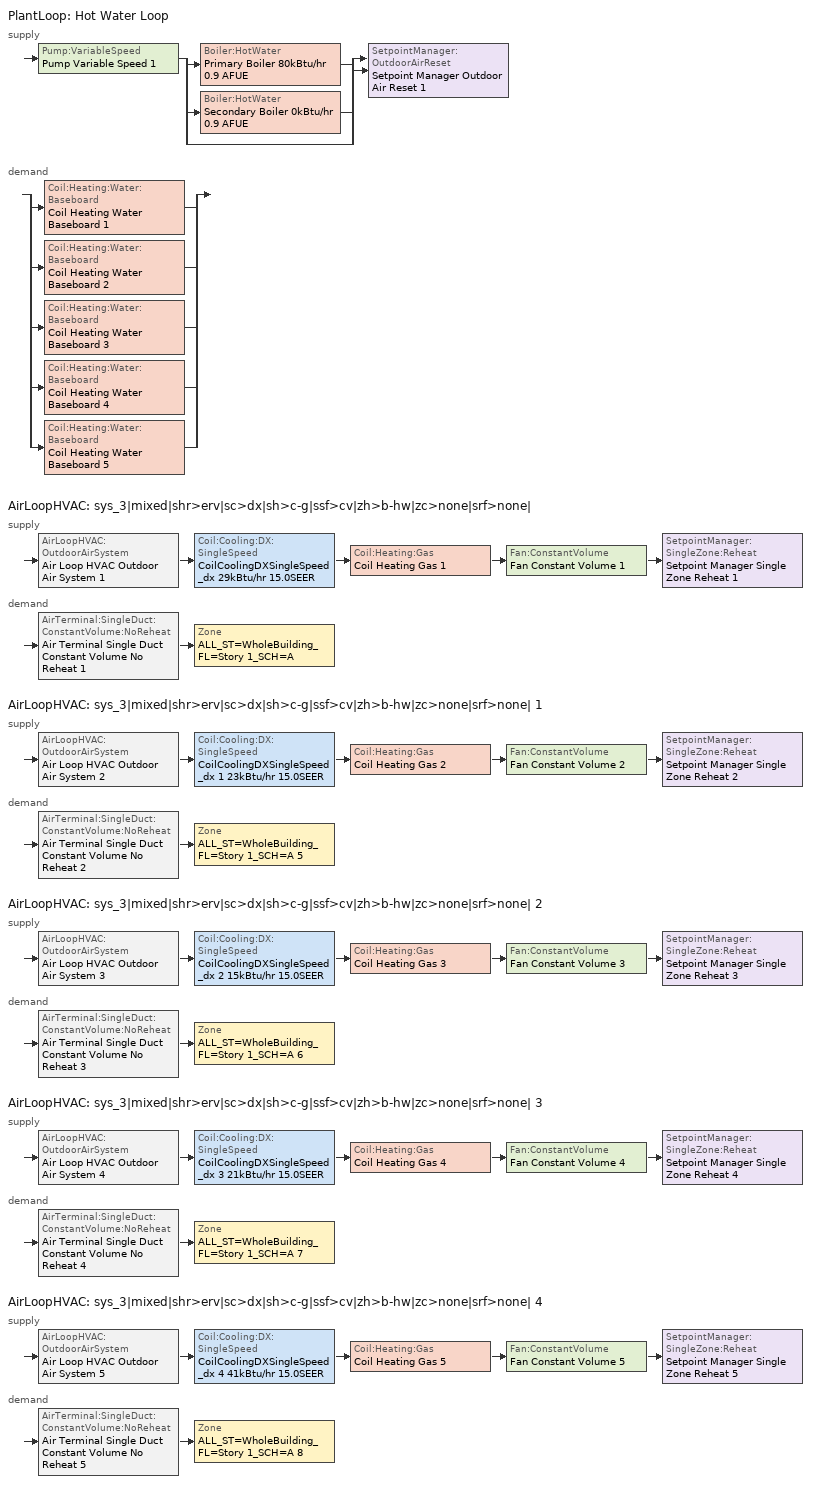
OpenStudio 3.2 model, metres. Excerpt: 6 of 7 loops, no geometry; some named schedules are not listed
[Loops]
PlantLoop 'Hot Water Loop'
 supply: Pump:VariableSpeed 'Pump Variable Speed 1' > split
  | Boiler:HotWater 'Primary Boiler 80kBtu/hr 0.9 AFUE'
  | Boiler:HotWater 'Secondary Boiler 0kBtu/hr 0.9 AFUE'
  | bypass
  join > SetpointManager:OutdoorAirReset 'Setpoint Manager Outdoor Air Reset 1'
 demand: split
  | Coil:Heating:Water:Baseboard 'Coil Heating Water Baseboard 1'
  | Coil:Heating:Water:Baseboard 'Coil Heating Water Baseboard 2'
  | Coil:Heating:Water:Baseboard 'Coil Heating Water Baseboard 3'
  | Coil:Heating:Water:Baseboard 'Coil Heating Water Baseboard 4'
  | Coil:Heating:Water:Baseboard 'Coil Heating Water Baseboard 5'
AirLoopHVAC 'sys_3|mixed|shr>erv|sc>dx|sh>c-g|ssf>cv|zh>b-hw|zc>none|srf>none|'
 supply: AirLoopHVAC:OutdoorAirSystem 'Air Loop HVAC Outdoor Air System 1' > Coil:Cooling:DX:SingleSpeed 'CoilCoolingDXSingleSpeed_dx 29kBtu/hr 15.0SEER' > Coil:Heating:Gas 'Coil Heating Gas 1' > Fan:ConstantVolume 'Fan Constant Volume 1' > SetpointManager:SingleZone:Reheat 'Setpoint Manager Single Zone Reheat 1'
 demand: AirTerminal:SingleDuct:ConstantVolume:NoReheat 'Air Terminal Single Duct Constant Volume No Reheat 1' > Zone 'ALL_ST=WholeBuilding_FL=Story 1_SCH=A'
AirLoopHVAC 'sys_3|mixed|shr>erv|sc>dx|sh>c-g|ssf>cv|zh>b-hw|zc>none|srf>none| 1'
 supply: AirLoopHVAC:OutdoorAirSystem 'Air Loop HVAC Outdoor Air System 2' > Coil:Cooling:DX:SingleSpeed 'CoilCoolingDXSingleSpeed_dx 1 23kBtu/hr 15.0SEER' > Coil:Heating:Gas 'Coil Heating Gas 2' > Fan:ConstantVolume 'Fan Constant Volume 2' > SetpointManager:SingleZone:Reheat 'Setpoint Manager Single Zone Reheat 2'
 demand: AirTerminal:SingleDuct:ConstantVolume:NoReheat 'Air Terminal Single Duct Constant Volume No Reheat 2' > Zone 'ALL_ST=WholeBuilding_FL=Story 1_SCH=A 5'
AirLoopHVAC 'sys_3|mixed|shr>erv|sc>dx|sh>c-g|ssf>cv|zh>b-hw|zc>none|srf>none| 2'
 supply: AirLoopHVAC:OutdoorAirSystem 'Air Loop HVAC Outdoor Air System 3' > Coil:Cooling:DX:SingleSpeed 'CoilCoolingDXSingleSpeed_dx 2 15kBtu/hr 15.0SEER' > Coil:Heating:Gas 'Coil Heating Gas 3' > Fan:ConstantVolume 'Fan Constant Volume 3' > SetpointManager:SingleZone:Reheat 'Setpoint Manager Single Zone Reheat 3'
 demand: AirTerminal:SingleDuct:ConstantVolume:NoReheat 'Air Terminal Single Duct Constant Volume No Reheat 3' > Zone 'ALL_ST=WholeBuilding_FL=Story 1_SCH=A 6'
AirLoopHVAC 'sys_3|mixed|shr>erv|sc>dx|sh>c-g|ssf>cv|zh>b-hw|zc>none|srf>none| 3'
 supply: AirLoopHVAC:OutdoorAirSystem 'Air Loop HVAC Outdoor Air System 4' > Coil:Cooling:DX:SingleSpeed 'CoilCoolingDXSingleSpeed_dx 3 21kBtu/hr 15.0SEER' > Coil:Heating:Gas 'Coil Heating Gas 4' > Fan:ConstantVolume 'Fan Constant Volume 4' > SetpointManager:SingleZone:Reheat 'Setpoint Manager Single Zone Reheat 4'
 demand: AirTerminal:SingleDuct:ConstantVolume:NoReheat 'Air Terminal Single Duct Constant Volume No Reheat 4' > Zone 'ALL_ST=WholeBuilding_FL=Story 1_SCH=A 7'
AirLoopHVAC 'sys_3|mixed|shr>erv|sc>dx|sh>c-g|ssf>cv|zh>b-hw|zc>none|srf>none| 4'
 supply: AirLoopHVAC:OutdoorAirSystem 'Air Loop HVAC Outdoor Air System 5' > Coil:Cooling:DX:SingleSpeed 'CoilCoolingDXSingleSpeed_dx 4 41kBtu/hr 15.0SEER' > Coil:Heating:Gas 'Coil Heating Gas 5' > Fan:ConstantVolume 'Fan Constant Volume 5' > SetpointManager:SingleZone:Reheat 'Setpoint Manager Single Zone Reheat 5'
 demand: AirTerminal:SingleDuct:ConstantVolume:NoReheat 'Air Terminal Single Duct Constant Volume No Reheat 5' > Zone 'ALL_ST=WholeBuilding_FL=Story 1_SCH=A 8'
[Sizing:Zone] Zone Cooling Design Supply Air Temperature Input Method=TemperatureDifference; Zone Cooling Design Supply Air Temperature {C}=14; Zone Cooling Design Supply Air Temperature Difference {deltaC}=11; Zone Heating Design Supply Air Temperature Input Method=TemperatureDifference; Zone Heating Design Supply Air Temperature {C}=40; Zone Heating Design Supply Air Temperature Difference {deltaC}=21; Zone Cooling Design Supply Air Humidity Ratio {kg-H2O/kg-air}=0.0085; Zone Heating Design Supply Air Humidity Ratio {kg-H2O/kg-air}=0.008; Zone Heating Sizing Factor=1.3; Zone Cooling Sizing Factor=1.1; Cooling Design Air Flow Method=DesignDay; Heating Design Air Flow Method=DesignDay; Account for Dedicated Outdoor Air System=No; Dedicated Outdoor Air System Control Strategy=NeutralSupplyAir; Dedicated Outdoor Air Low Setpoint Temperature for Design {C}=autosize; Dedicated Outdoor Air High Setpoint Temperature for Design {C}=autosize
ALL_ST=WholeBuilding_FL=Story 1_SCH=A; ALL_ST=WholeBuilding_FL=Story 1_SCH=A 5; ALL_ST=WholeBuilding_FL=Story 1_SCH=A 6; ALL_ST=WholeBuilding_FL=Story 1_SCH=A 7; ALL_ST=WholeBuilding_FL=Story 1_SCH=A 8
[Zone equipment]
ALL_ST=WholeBuilding_FL=Story 1_SCH=A: Air Terminal Single Duct Constant Volume No Reheat 1, Zone HVAC Baseboard Convective Water 1
ALL_ST=WholeBuilding_FL=Story 1_SCH=A 5: Air Terminal Single Duct Constant Volume No Reheat 2, Zone HVAC Baseboard Convective Water 2
ALL_ST=WholeBuilding_FL=Story 1_SCH=A 6: Air Terminal Single Duct Constant Volume No Reheat 3, Zone HVAC Baseboard Convective Water 3
ALL_ST=WholeBuilding_FL=Story 1_SCH=A 7: Air Terminal Single Duct Constant Volume No Reheat 4, Zone HVAC Baseboard Convective Water 4
ALL_ST=WholeBuilding_FL=Story 1_SCH=A 8: Air Terminal Single Duct Constant Volume No Reheat 5, Zone HVAC Baseboard Convective Water 5
[PlantLoop]
Hot Water Loop: Fluid Type=Water; Glycol Concentration=0; Plant Loop Volume {m3}=Autocalculate; Load Distribution Scheme=Optimal
[Sizing:Plant]
Hot Water Loop: Loop Type=Heating; Design Loop Exit Temperature {C}=82; Loop Design Temperature Difference {deltaC}=16; Sizing Option=NonCoincident; Zone Timesteps in Averaging Window=1; Coincident Sizing Factor Mode=None
[Pump:VariableSpeed]
Pump Variable Speed 1: Motor Efficiency=0.855; Pump Control Type=Intermittent; Skin Loss Radiative Fraction=0.5; Design Power Sizing Method=PowerPerFlowPerPressure; Design Electric Power per Unit Flow Rate {W/(m3/s)}=348701.1; Design Shaft Power per Unit Flow Rate per Unit Head {W-s/m3-Pa}=1.43473; Design Minimum Flow Rate Fraction=0
[Boiler:HotWater] Fuel Type=NaturalGas; Nominal Thermal Efficiency=0.9; Normalized Boiler Efficiency Curve=BOILER-EFFFPLR-NECB2011; Water Outlet Upper Temperature Limit {C}=99; Boiler Flow Mode=ConstantFlow; Parasitic Electric Load {W}=0; Sizing Factor=1
Name | Nominal Capacity {W}
Primary Boiler 80kBtu/hr 0.9 AFUE | 23502.8
Secondary Boiler 0kBtu/hr 0.9 AFUE | 0.001
[SetpointManager:OutdoorAirReset]
Setpoint Manager Outdoor Air Reset 1: Control Variable=Temperature; Setpoint at Outdoor Low Temperature {C}=82; Outdoor Low Temperature {C}=-16; Setpoint at Outdoor High Temperature {C}=60; Outdoor High Temperature {C}=0
[AirLoopHVAC] Design Supply Air Flow Rate {m3/s}=autosize; Design Return Air Flow Fraction of Supply Air Flow=1
Name | Availability Schedule
sys_3|mixed|shr>erv|sc>dx|sh>c-g|ssf>cv|zh>b-hw|zc>none|srf>none| | sys_3|mixed|shr>none|sc>dx|sh>c-g|ssf>cv|zh>b-hw|zc>none|srf>none| Occ Sch
sys_3|mixed|shr>erv|sc>dx|sh>c-g|ssf>cv|zh>b-hw|zc>none|srf>none| 1 | sys_3|mixed|shr>none|sc>dx|sh>c-g|ssf>cv|zh>b-hw|zc>none|srf>none| 1 Occ Sch
sys_3|mixed|shr>erv|sc>dx|sh>c-g|ssf>cv|zh>b-hw|zc>none|srf>none| 2 | sys_3|mixed|shr>none|sc>dx|sh>c-g|ssf>cv|zh>b-hw|zc>none|srf>none| 2 Occ Sch
sys_3|mixed|shr>erv|sc>dx|sh>c-g|ssf>cv|zh>b-hw|zc>none|srf>none| 3 | sys_3|mixed|shr>none|sc>dx|sh>c-g|ssf>cv|zh>b-hw|zc>none|srf>none| 3 Occ Sch
sys_3|mixed|shr>erv|sc>dx|sh>c-g|ssf>cv|zh>b-hw|zc>none|srf>none| 4 | sys_3|mixed|shr>none|sc>dx|sh>c-g|ssf>cv|zh>b-hw|zc>none|srf>none| 4 Occ Sch
[Sizing:System] Type of Load to Size On=Sensible; Design Outdoor Air Flow Rate {m3/s}=Autosize; Central Heating Maximum System Air Flow Ratio=1; Preheat Design Temperature {C}=7; Preheat Design Humidity Ratio {kg-H2O/kg-Air}=0.008; Precool Design Temperature {C}=13; Precool Design Humidity Ratio {kg-H2O/kg-Air}=0.008; Central Cooling Design Supply Air Temperature {C}=13; Central Heating Design Supply Air Temperature {C}=43; Sizing Option=NonCoincident; 100% Outdoor Air in Cooling=No; 100% Outdoor Air in Heating=No; Central Cooling Design Supply Air Humidity Ratio {kg-H2O/kg-Air}=0.0085; Central Heating Design Supply Air Humidity Ratio {kg-H2O/kg-Air}=0.008; Cooling Design Air Flow Method=DesignDay; Cooling Design Air Flow Rate {m3/s}=0; Heating Design Air Flow Method=DesignDay; Heating Design Air Flow Rate {m3/s}=0; System Outdoor Air Method=ZoneSum; Zone Maximum Outdoor Air Fraction=1; Cooling Supply Air Flow Rate Per Floor Area {m3/s-m2}=0.00996765; Cooling Fraction of Autosized Cooling Supply Air Flow Rate=1; Cooling Supply Air Flow Rate Per Unit Cooling Capacity {m3/s-W}=3.94755e-05; Heating Supply Air Flow Rate Per Floor Area {m3/s-m2}=0.00996765; Heating Fraction of Autosized Heating Supply Air Flow Rate=1; Heating Fraction of Autosized Cooling Supply Air Flow Rate=1; Heating Supply Air Flow Rate Per Unit Heating Capacity {m3/s-W}=3.15882e-05; Cooling Design Capacity Method=CoolingDesignCapacity; Cooling Design Capacity {W}=autosize; Cooling Design Capacity Per Floor Area {W/m2}=234.7; Fraction of Autosized Cooling Design Capacity=1; Heating Design Capacity Method=HeatingDesignCapacity; Heating Design Capacity {W}=autosize; Heating Design Capacity Per Floor Area {W/m2}=157; Fraction of Autosized Heating Design Capacity=1; Central Cooling Capacity Control Method=OnOff
sys_3|mixed|shr>erv|sc>dx|sh>c-g|ssf>cv|zh>b-hw|zc>none|srf>none|; sys_3|mixed|shr>erv|sc>dx|sh>c-g|ssf>cv|zh>b-hw|zc>none|srf>none| 1; sys_3|mixed|shr>erv|sc>dx|sh>c-g|ssf>cv|zh>b-hw|zc>none|srf>none| 2; sys_3|mixed|shr>erv|sc>dx|sh>c-g|ssf>cv|zh>b-hw|zc>none|srf>none| 3; sys_3|mixed|shr>erv|sc>dx|sh>c-g|ssf>cv|zh>b-hw|zc>none|srf>none| 4
[Fan:ConstantVolume] Availability Schedule=Always On Discrete; Fan Total Efficiency=0.39975; Pressure Rise {Pa}=640; Maximum Flow Rate {m3/s}=AutoSize; Motor Efficiency=0.615
Fan Constant Volume 1; Fan Constant Volume 2; Fan Constant Volume 3; Fan Constant Volume 4; Fan Constant Volume 5
[Coil:Heating:Gas] Availability Schedule=Always On Discrete; Gas Burner Efficiency=0.95; Nominal Capacity {W}=AutoSize; Parasitic Electric Load {W}=0; Part Load Fraction Correlation Curve=FURNACE-EFFPLR-NECB2011; Parasitic Gas Load {W}=0
Coil Heating Gas 1; Coil Heating Gas 2; Coil Heating Gas 3; Coil Heating Gas 4; Coil Heating Gas 5
[Coil:Cooling:DX:SingleSpeed] Availability Schedule=Always On Discrete; Rated Total Cooling Capacity {W}=autosize; Rated Sensible Heat Ratio=autosize; Rated COP {W/W}=4.31058; Rated Air Flow Rate {m3/s}=autosize; Rated Evaporator Fan Power Per Volume Flow Rate {W/(m3/s)}=773.3; Total Cooling Capacity Function of Temperature Curve=DXCOOL-NECB2011-REF-CAPFT; Total Cooling Capacity Function of Flow Fraction Curve=DXCOOL-NECB2011-REF-CAPFFLOW; Energy Input Ratio Function of Temperature Curve=DXCOOL-NECB2011-REF-COOLEIRFT; Energy Input Ratio Function of Flow Fraction Curve=DXCOOL-NECB2011-REF-COOLEIRFFLOW; Part Load Fraction Correlation Curve=DXCOOL-NECB2011-REF-COOLPLFFPLR; Minimum Outdoor Dry-Bulb Temperature for Compressor Operation {C}=-25; Condenser Type=AirCooled; Evaporative Condenser Effectiveness=0; Evaporative Condenser Air Flow Rate {m3/s}=Autosize; Evaporative Condenser Pump Rated Power Consumption {W}=Autosize; Crankcase Heater Capacity {W}=0; Maximum Outdoor Dry-Bulb Temperature for Crankcase Heater Operation {C}=0; Basin Heater Capacity {W/K}=0; Basin Heater Setpoint Temperature {C}=10
CoilCoolingDXSingleSpeed_dx 29kBtu/hr 15.0SEER; CoilCoolingDXSingleSpeed_dx 1 23kBtu/hr 15.0SEER; CoilCoolingDXSingleSpeed_dx 2 15kBtu/hr 15.0SEER; CoilCoolingDXSingleSpeed_dx 3 21kBtu/hr 15.0SEER; CoilCoolingDXSingleSpeed_dx 4 41kBtu/hr 15.0SEER
[Controller:OutdoorAir] Minimum Outdoor Air Flow Rate {m3/s}=autosize; Maximum Outdoor Air Flow Rate {m3/s}=Autosize; Economizer Control Type=NoEconomizer; Economizer Control Action Type=ModulateFlow; Economizer Maximum Limit Dry-Bulb Temperature {C}=28; Economizer Maximum Limit Enthalpy {J/kg}=64000; Economizer Minimum Limit Dry-Bulb Temperature {C}=-100; Lockout Type=NoLockout; Minimum Limit Type=FixedMinimum; High Humidity Control=No; Heat Recovery Bypass Control Type=BypassWhenOAFlowGreaterThanMinimum
Name | Minimum Outdoor Air Schedule | Controller Mechanical Ventilation
Controller Outdoor Air 1 | sys_3|mixed|shr>none|sc>dx|sh>c-g|ssf>cv|zh>b-hw|zc>none|srf>none| Occ Sch | Controller Mechanical Ventilation 1
Controller Outdoor Air 2 | sys_3|mixed|shr>none|sc>dx|sh>c-g|ssf>cv|zh>b-hw|zc>none|srf>none| 1 Occ Sch | Controller Mechanical Ventilation 2
Controller Outdoor Air 3 | sys_3|mixed|shr>none|sc>dx|sh>c-g|ssf>cv|zh>b-hw|zc>none|srf>none| 2 Occ Sch | Controller Mechanical Ventilation 3
Controller Outdoor Air 4 | sys_3|mixed|shr>none|sc>dx|sh>c-g|ssf>cv|zh>b-hw|zc>none|srf>none| 3 Occ Sch | Controller Mechanical Ventilation 4
Controller Outdoor Air 5 | sys_3|mixed|shr>none|sc>dx|sh>c-g|ssf>cv|zh>b-hw|zc>none|srf>none| 4 Occ Sch | Controller Mechanical Ventilation 5
[Controller:MechanicalVentilation] Availability Schedule=Always On Discrete; System Outdoor Air Method=ZoneSum
Controller Mechanical Ventilation 1; Controller Mechanical Ventilation 2; Controller Mechanical Ventilation 3; Controller Mechanical Ventilation 4; Controller Mechanical Ventilation 5
[AirLoopHVAC:OutdoorAirSystem]
Name | Controller
Air Loop HVAC Outdoor Air System 1 | Controller Outdoor Air 1
Air Loop HVAC Outdoor Air System 2 | Controller Outdoor Air 2
Air Loop HVAC Outdoor Air System 3 | Controller Outdoor Air 3
Air Loop HVAC Outdoor Air System 4 | Controller Outdoor Air 4
Air Loop HVAC Outdoor Air System 5 | Controller Outdoor Air 5
[SetpointManager:SingleZone:Reheat] Minimum Supply Air Temperature {C}=13; Maximum Supply Air Temperature {C}=43
Name | Control Zone
Setpoint Manager Single Zone Reheat 1 | ALL_ST=WholeBuilding_FL=Story 1_SCH=A
Setpoint Manager Single Zone Reheat 2 | ALL_ST=WholeBuilding_FL=Story 1_SCH=A 5
Setpoint Manager Single Zone Reheat 3 | ALL_ST=WholeBuilding_FL=Story 1_SCH=A 6
Setpoint Manager Single Zone Reheat 4 | ALL_ST=WholeBuilding_FL=Story 1_SCH=A 7
Setpoint Manager Single Zone Reheat 5 | ALL_ST=WholeBuilding_FL=Story 1_SCH=A 8
[AirTerminal:SingleDuct:ConstantVolume:NoReheat] Availability Schedule=Always On Discrete; Maximum Air Flow Rate {m3/s}=AutoSize
Air Terminal Single Duct Constant Volume No Reheat 1; Air Terminal Single Duct Constant Volume No Reheat 2; Air Terminal Single Duct Constant Volume No Reheat 3; Air Terminal Single Duct Constant Volume No Reheat 4; Air Terminal Single Duct Constant Volume No Reheat 5
[Coil:Heating:Water:Baseboard] Heating Design Capacity Method=HeatingDesignCapacity; Heating Design Capacity {W}=autosize; Heating Design Capacity Per Floor Area {W/m2}=0; Fraction of Autosized Heating Design Capacity=0.8
Coil Heating Water Baseboard 1; Coil Heating Water Baseboard 2; Coil Heating Water Baseboard 3; Coil Heating Water Baseboard 4; Coil Heating Water Baseboard 5
[ZoneHVAC:Baseboard:Convective:Water] Availability Schedule=Always On Discrete
Name | Heating Coil
Zone HVAC Baseboard Convective Water 1 | Coil Heating Water Baseboard 1
Zone HVAC Baseboard Convective Water 2 | Coil Heating Water Baseboard 2
Zone HVAC Baseboard Convective Water 3 | Coil Heating Water Baseboard 3
Zone HVAC Baseboard Convective Water 4 | Coil Heating Water Baseboard 4
Zone HVAC Baseboard Convective Water 5 | Coil Heating Water Baseboard 5
[Schedule:Day]
sys_3|mixed|shr>none|sc>dx|sh>c-g|ssf>cv|zh>b-hw|zc>none|srf>none| Occ Sch Default; sys_3|mixed|shr>none|sc>dx|sh>c-g|ssf>cv|zh>b-hw|zc>none|srf>none| 1 Occ Sch Default; sys_3|mixed|shr>none|sc>dx|sh>c-g|ssf>cv|zh>b-hw|zc>none|srf>none| 2 Occ Sch Default; sys_3|mixed|shr>none|sc>dx|sh>c-g|ssf>cv|zh>b-hw|zc>none|srf>none| 3 Occ Sch Default: 8, 0, 0, 19, 0, 1, 24, 0, 0
sys_3|mixed|shr>none|sc>dx|sh>c-g|ssf>cv|zh>b-hw|zc>none|srf>none| Occ Sch Winter Design Day; sys_3|mixed|shr>none|sc>dx|sh>c-g|ssf>cv|zh>b-hw|zc>none|srf>none| Occ Sch Summer Design Day; sys_3|mixed|shr>none|sc>dx|sh>c-g|ssf>cv|zh>b-hw|zc>none|srf>none| 1 Occ Sch Winter Design Day; sys_3|mixed|shr>none|sc>dx|sh>c-g|ssf>cv|zh>b-hw|zc>none|srf>none| 1 Occ Sch Summer Design Day; sys_3|mixed|shr>none|sc>dx|sh>c-g|ssf>cv|zh>b-hw|zc>none|srf>none| 2 Occ Sch Winter Design Day; sys_3|mixed|shr>none|sc>dx|sh>c-g|ssf>cv|zh>b-hw|zc>none|srf>none| 2 Occ Sch Summer Design Day; sys_3|mixed|shr>none|sc>dx|sh>c-g|ssf>cv|zh>b-hw|zc>none|srf>none| 3 Occ Sch Winter Design Day; sys_3|mixed|shr>none|sc>dx|sh>c-g|ssf>cv|zh>b-hw|zc>none|srf>none| 3 Occ Sch Summer Design Day: 24, 0, 1
[Schedule:Ruleset]
Name | Default Day Schedule | Summer Design Day Schedule | Winter Design Day Schedule
sys_3|mixed|shr>none|sc>dx|sh>c-g|ssf>cv|zh>b-hw|zc>none|srf>none| Occ Sch | sys_3|mixed|shr>none|sc>dx|sh>c-g|ssf>cv|zh>b-hw|zc>none|srf>none| Occ Sch Default | sys_3|mixed|shr>none|sc>dx|sh>c-g|ssf>cv|zh>b-hw|zc>none|srf>none| Occ Sch Summer Design Day | sys_3|mixed|shr>none|sc>dx|sh>c-g|ssf>cv|zh>b-hw|zc>none|srf>none| Occ Sch Winter Design Day
sys_3|mixed|shr>none|sc>dx|sh>c-g|ssf>cv|zh>b-hw|zc>none|srf>none| 1 Occ Sch | sys_3|mixed|shr>none|sc>dx|sh>c-g|ssf>cv|zh>b-hw|zc>none|srf>none| 1 Occ Sch Default | sys_3|mixed|shr>none|sc>dx|sh>c-g|ssf>cv|zh>b-hw|zc>none|srf>none| 1 Occ Sch Summer Design Day | sys_3|mixed|shr>none|sc>dx|sh>c-g|ssf>cv|zh>b-hw|zc>none|srf>none| 1 Occ Sch Winter Design Day
sys_3|mixed|shr>none|sc>dx|sh>c-g|ssf>cv|zh>b-hw|zc>none|srf>none| 2 Occ Sch | sys_3|mixed|shr>none|sc>dx|sh>c-g|ssf>cv|zh>b-hw|zc>none|srf>none| 2 Occ Sch Default | sys_3|mixed|shr>none|sc>dx|sh>c-g|ssf>cv|zh>b-hw|zc>none|srf>none| 2 Occ Sch Summer Design Day | sys_3|mixed|shr>none|sc>dx|sh>c-g|ssf>cv|zh>b-hw|zc>none|srf>none| 2 Occ Sch Winter Design Day
sys_3|mixed|shr>none|sc>dx|sh>c-g|ssf>cv|zh>b-hw|zc>none|srf>none| 3 Occ Sch | sys_3|mixed|shr>none|sc>dx|sh>c-g|ssf>cv|zh>b-hw|zc>none|srf>none| 3 Occ Sch Default | sys_3|mixed|shr>none|sc>dx|sh>c-g|ssf>cv|zh>b-hw|zc>none|srf>none| 3 Occ Sch Summer Design Day | sys_3|mixed|shr>none|sc>dx|sh>c-g|ssf>cv|zh>b-hw|zc>none|srf>none| 3 Occ Sch Winter Design Day
sys_3|mixed|shr>none|sc>dx|sh>c-g|ssf>cv|zh>b-hw|zc>none|srf>none| 4 Occ Sch | sys_3|mixed|shr>none|sc>dx|sh>c-g|ssf>cv|zh>b-hw|zc>none|srf>none| 4 Occ Sch Default | sys_3|mixed|shr>none|sc>dx|sh>c-g|ssf>cv|zh>b-hw|zc>none|srf>none| 4 Occ Sch Summer Design Day | sys_3|mixed|shr>none|sc>dx|sh>c-g|ssf>cv|zh>b-hw|zc>none|srf>none| 4 Occ Sch Winter Design Day
[Schedule:Rule] Rule Order=0; Apply Sunday=Yes; Apply Saturday=Yes; Date Specification Type=DateRange; Start Month=1; Start Day=1; End Month=12; End Day=31
Name | Schedule Ruleset | Day Schedule
sys_3|mixed|shr>none|sc>dx|sh>c-g|ssf>cv|zh>b-hw|zc>none|srf>none| Occ Sch Sunday Rule | sys_3|mixed|shr>none|sc>dx|sh>c-g|ssf>cv|zh>b-hw|zc>none|srf>none| Occ Sch | sys_3|mixed|shr>none|sc>dx|sh>c-g|ssf>cv|zh>b-hw|zc>none|srf>none| Occ Sch Sunday
sys_3|mixed|shr>none|sc>dx|sh>c-g|ssf>cv|zh>b-hw|zc>none|srf>none| 1 Occ Sch Sunday Rule | sys_3|mixed|shr>none|sc>dx|sh>c-g|ssf>cv|zh>b-hw|zc>none|srf>none| 1 Occ Sch | sys_3|mixed|shr>none|sc>dx|sh>c-g|ssf>cv|zh>b-hw|zc>none|srf>none| 1 Occ Sch Sunday
sys_3|mixed|shr>none|sc>dx|sh>c-g|ssf>cv|zh>b-hw|zc>none|srf>none| 2 Occ Sch Sunday Rule | sys_3|mixed|shr>none|sc>dx|sh>c-g|ssf>cv|zh>b-hw|zc>none|srf>none| 2 Occ Sch | sys_3|mixed|shr>none|sc>dx|sh>c-g|ssf>cv|zh>b-hw|zc>none|srf>none| 2 Occ Sch Sunday
[Schedule:Constant]
Always On Discrete: Value=1
[Curve:Biquadratic] Minimum Value of x=13; Maximum Value of x=24; Minimum Value of y=24; Maximum Value of y=46
Name | Coefficient1 Constant | Coefficient2 x | Coefficient3 x**2 | Coefficient4 y | Coefficient5 y**2 | Coefficient6 x*y
DXCOOL-NECB2011-REF-CAPFT | 0.867905 | 0.0142459 | 0.00055436 | -0.0075575 | 3.3e-05 | -0.0001918
DXCOOL-NECB2011-REF-COOLEIRFT | 0.114171 | 0.0281822 | -0.0004199 | 0.0214108 | 0.000161028 | -0.000679104
[Curve:Quadratic] Minimum Value of x=0.5; Maximum Value of x=1.5
Name | Coefficient1 Constant | Coefficient2 x | Coefficient3 x**2
DXCOOL-NECB2011-REF-CAPFFLOW | 0.8 | 0.2 | 0
DXCOOL-NECB2011-REF-COOLEIRFFLOW | 1.1552 | -0.1808 | 0.0256
[Curve:Cubic] Maximum Value of x=1
Name | Coefficient1 Constant | Coefficient2 x | Coefficient3 x**2 | Coefficient4 x**3 | Minimum Value of x
DXCOOL-NECB2011-REF-COOLPLFFPLR | 0.0277 | 4.9151 | -8.184 | 4.2702 | 0.7
BOILER-EFFFPLR-NECB2011 | 0.3831 | 2.0567 | -2.6469 | 1.2148 | 0
FURNACE-EFFPLR-NECB2011 | 0.722 | 0.8211 | -1.0396 | 0.5 | 0
